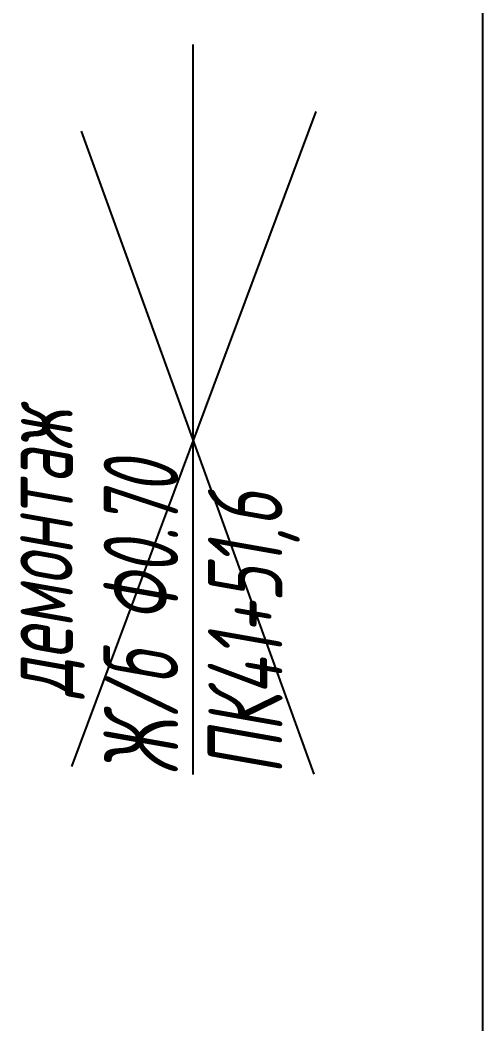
# Model space of a CAD drawing. Extents: x 2172 to 5772, y -842 to -248.
# Drawn here: x 3091.69 to 3107.23, y -604.33 to -570.65 of the extents above; entities that cross this region are included whole.
import ezdxf

# ---------------------------------------------------------------- set-up
doc = ezdxf.new("R2010")
doc.units = 0
doc.header["$MEASUREMENT"] = 0
doc.linetypes.add('TP0', pattern=[0])
doc.layers.get('0').update_dxf_attribs({"linetype": 'CONTINUOUS'})
doc.styles.add('eskd', font='spds.shx', dxfattribs={"width": 1.2, "oblique": 15})

msp = doc.modelspace()

# ---------------------------------------------------------------- linework, layer by layer
at = {"linetype": 'TP0'}
msp.add_line((3097.499, -595.966), (3097.499, -571.466), dxfattribs=at)
at = {"linetype": 'Continuous'}
for p, q in [((3101.618, -573.717), (3093.424, -595.691)), ((3093.74, -574.377), (3101.551, -595.957))]:
    msp.add_line(p, q, dxfattribs=at)
msp.add_lwpolyline([(3107.228, -837.478), (3107.228, -447.023)], dxfattribs=at)

# ---------------------------------------------------------------- texts
at = {"style": 'eskd', "oblique": 10, "width": 0.8}
for s, p in [('демонтаж', (3093.465, -593.369)), ('Ж/б Ф0.70', (3096.999, -595.966)), ('ПК41+51,6', (3100.499, -595.966))]:
    msp.add_text(s, height=2.5, rotation=90, dxfattribs=at).set_placement(p)

doc.saveas('drawing.dxf')
